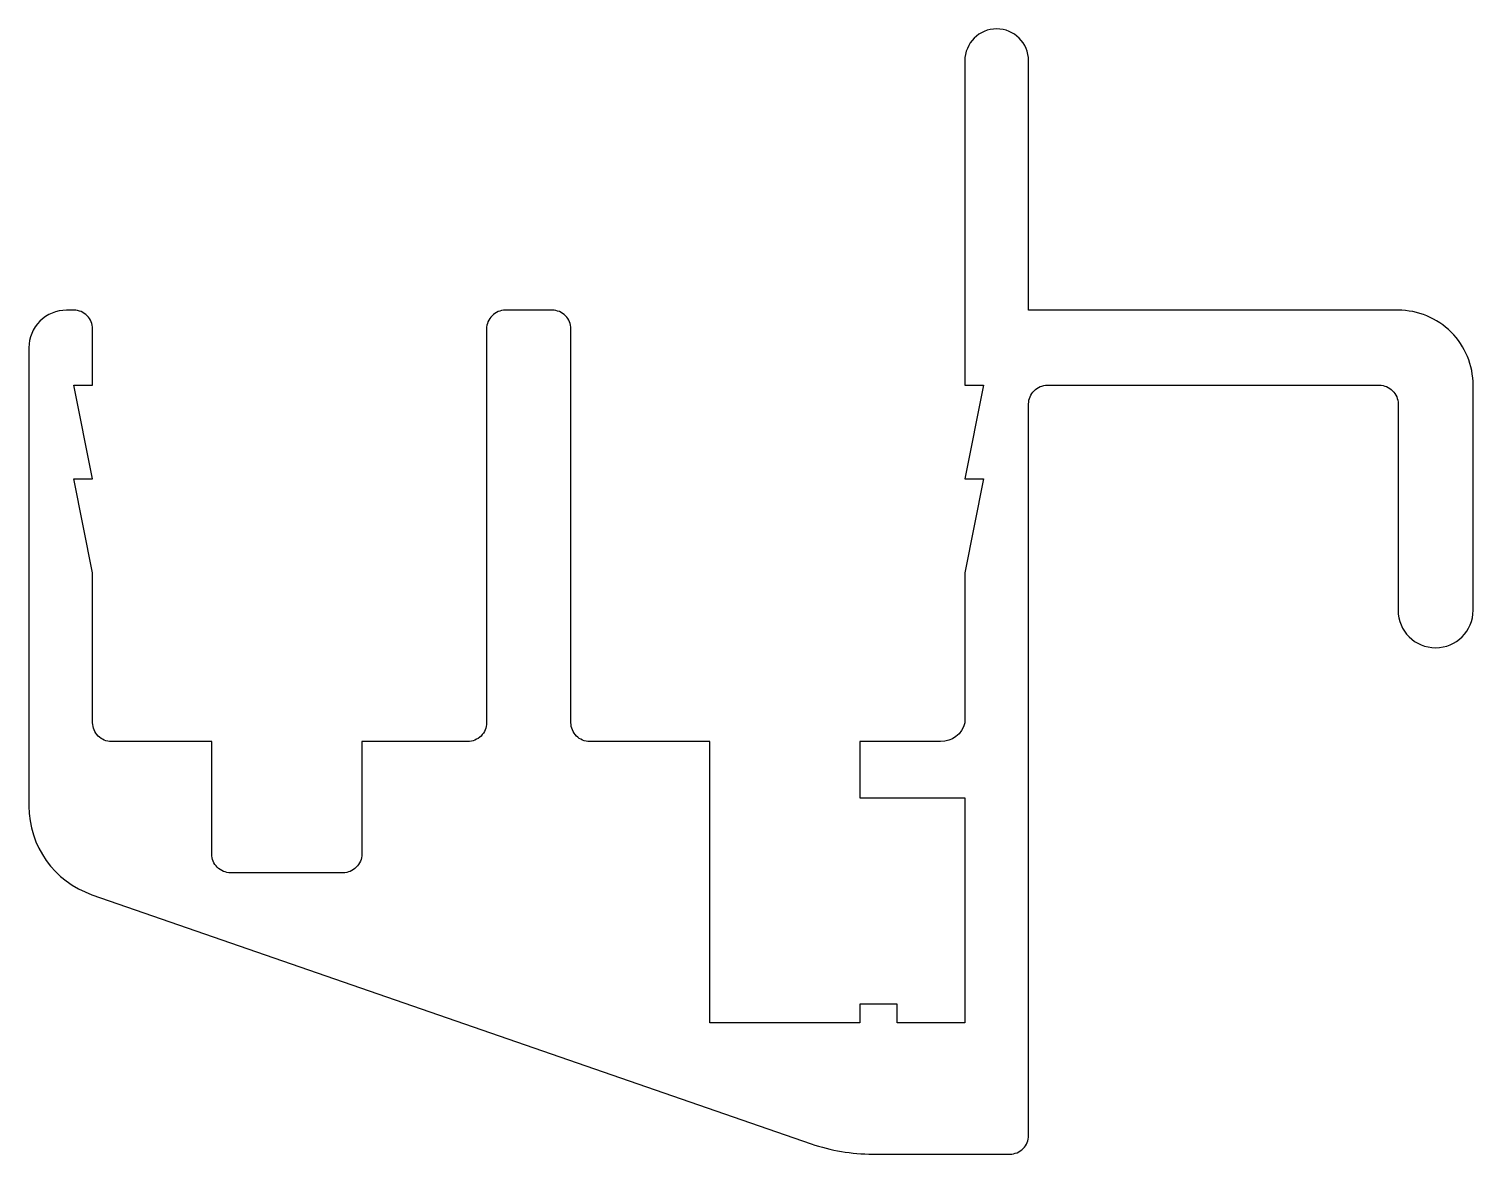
# Model space of a CAD drawing. Extents: x 156 to 194.5, y 216.9 to 246.9.
import ezdxf

# ---------------------------------------------------------------- set-up
doc = ezdxf.new("R2010")
doc.units = 0
doc.layers.get('0').update_dxf_attribs({"linetype": 'CONTINUOUS'})

msp = doc.modelspace()

# ---------------------------------------------------------------- linework, layer by layer
msp.add_lwpolyline([(168.226, 237.378), (168.226, 232.378), (168.226, 228.378, -0.414214), (167.726, 227.878), (164.901, 227.878), (164.901, 224.878, -0.414214), (164.401, 224.378), (161.401, 224.378, -0.414214), (160.901, 224.878), (160.901, 227.878), (158.226, 227.878, -0.414214), (157.726, 228.378), (157.726, 232.378), (157.226, 234.878), (157.726, 234.878), (157.226, 237.378), (157.726, 237.378), (157.726, 238.878, 0.414214), (157.226, 239.378), (157.026, 239.378, 0.414214), (156.026, 238.378), (156.026, 226.158, 0.319587), (157.707, 223.795), (176.881, 217.153, 0.083564), (178.517, 216.878), (182.176, 216.878, 0.414214), (182.676, 217.378), (182.676, 236.878, -0.414214), (183.176, 237.378), (192.026, 237.378, -0.414214), (192.526, 236.878), (192.526, 231.378, 1), (194.526, 231.378), (194.526, 237.378, 0.414214), (192.526, 239.378), (182.676, 239.378), (182.676, 246.028, 1), (180.976, 246.028), (180.976, 238.878), (180.976, 237.378), (181.476, 237.378), (180.976, 234.878), (181.476, 234.878), (180.976, 232.378), (180.976, 228.378, -0.35716), (180.326, 227.878), (178.176, 227.878), (178.176, 226.378), (180.976, 226.378), (180.976, 220.378), (179.176, 220.378), (179.176, 220.878), (178.176, 220.878), (178.176, 220.378), (174.176, 220.378), (174.176, 227.878), (170.976, 227.878, -0.414214), (170.476, 228.378), (170.476, 232.378), (170.476, 237.378), (170.476, 238.878, 0.414214), (169.976, 239.378), (168.726, 239.378, 0.414214), (168.226, 238.878)], format="xyb", close=True)

doc.saveas('drawing.dxf')
